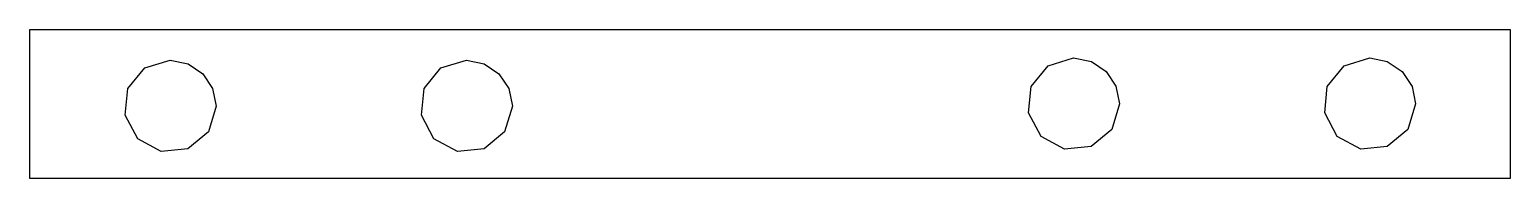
# Model space of a CAD drawing. Extents: x 25.3 to 75.3, y 222.5 to 227.5.
import ezdxf

# ---------------------------------------------------------------- set-up
doc = ezdxf.new("R2010")
doc.units = 0

msp = doc.modelspace()

# ---------------------------------------------------------------- linework, layer by layer
at = {"layer": 'Layer 1', "color": 7}
msp.add_lwpolyline([(25.250015, 227.517722), (25.250015, 222.517694), (75.250052, 222.517694), (75.250052, 227.517722), (25.250015, 227.517722)], close=True, dxfattribs=at)
for points in [[(60.500086, 226.568079), (61.103419, 226.44626), (61.596105, 226.114072), (61.928281, 225.621379), (62.050087, 225.018043), (61.788857, 224.156886), (61.093216, 223.585993), (60.197641, 223.497793), (59.403998, 223.922015), (58.979794, 224.715668), (59.068015, 225.611241), (59.638923, 226.306868), (60.500086, 226.568079), (60.500086, 226.568079)], [(70.500073, 226.568079), (71.093246, 226.45009), (71.596114, 226.114084), (71.932119, 225.611216), (72.050109, 225.018043), (71.788881, 224.156889), (71.093246, 223.585997), (70.197676, 223.497791), (69.404032, 223.922002), (68.97982, 224.715646), (69.068026, 225.611216), (69.638919, 226.306851), (70.500073, 226.568079), (70.500073, 226.568079)], [(30.000065, 226.490891), (30.603397, 226.369072), (31.096083, 226.036884), (31.428259, 225.544191), (31.550065, 224.940856), (31.288835, 224.079698), (30.593194, 223.508806), (29.697619, 223.420606), (28.903976, 223.844827), (28.479773, 224.63848), (28.567993, 225.534053), (29.138901, 226.22968), (30.000065, 226.490891), (30.000065, 226.490891)], [(40.000051, 226.490891), (40.593224, 226.372902), (41.096092, 226.036896), (41.432098, 225.534029), (41.550087, 224.940856), (41.288859, 224.079702), (40.593224, 223.508809), (39.697654, 223.420603), (38.90401, 223.844815), (38.479799, 224.638458), (38.568005, 225.534029), (39.138897, 226.229663), (40.000051, 226.490891), (40.000051, 226.490891)]]:
    msp.add_lwpolyline(points, dxfattribs=at)

doc.saveas('drawing.dxf')
